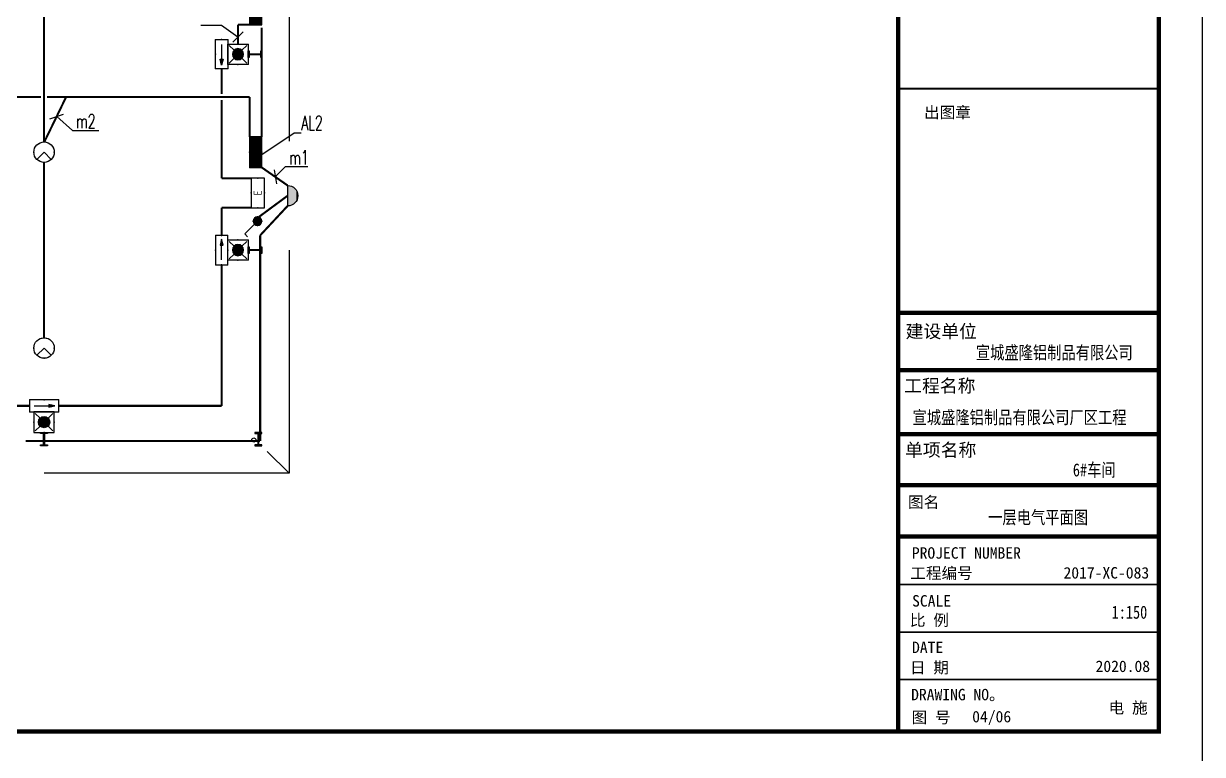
# Model space of a CAD drawing. Extents: x 921423 to 1291758, y 534425 to 1049953.
# Drawn here: x 1172514 to 1215829, y 716979 to 743847 of the extents above; entities that cross this region are included whole.
import ezdxf
from ezdxf.enums import TextEntityAlignment as Align

# ---------------------------------------------------------------- set-up
doc = ezdxf.new("R2010")
doc.units = 0
doc.header["$LTSCALE"] = 1000
doc.header["$MEASUREMENT"] = 0
doc.linetypes.add('DASH', pattern=[0.35, 0.25, -0.1])
for name, color, linetype in [('DIM-应急', 3, 'Continuous'), ('DIM-照明', 3, 'Continuous'), ('DIM-箱柜', 3, 'Continuous'), ('EQUIP-照明', 3, 'Continuous'), ('EQUIP-箱柜', 3, 'Continuous'), ('PUB_TITLE', 4, 'Continuous'), ('TEL_TEXT', 7, 'Continuous'), ('TEXT', 143, 'Continuous'), ('WIRE-应急', 2, 'DASH'), ('WIRE-照明', 1, 'Continuous'), ('刚柱', 2, 'Continuous'), ('卫浴', 7, 'Continuous'), ('图框', 7, 'Continuous'), ('散水', 32, 'Continuous')]:
    doc.layers.add(name, color=color, linetype=linetype)
doc.styles.add('-黑体', font='simhei.ttf', dxfattribs={"width": 0.8})
doc.styles.add('_TEL_ATTDEF', font='GBENOR', dxfattribs={"width": 0.8, "height": 3, "bigfont": 'GBCBIG'})
doc.styles.add('_TEL_DIM', font='SIMPLEX', dxfattribs={"width": 0.8, "height": 3.5, "bigfont": 'HZTXT'})
doc.styles.get("Standard").update_dxf_attribs({"font": 'gbenor.shx', "bigfont": 'gbcbig.shx'})
doc.styles.add('宋体', font='')
doc.styles.add('黑体', font='simhei.ttf')
doc.styles.get('宋体').set_extended_font_data('NSimSun')

# ---------------------------------------------------------------- blocks, each defined once
blk = doc.blocks.new('sdhfxdhnfdhx')
h = blk.add_hatch(color=256)
h.paths.add_polyline_path([(3050366, 936899), (3050616, 936899), (3050616, 936859), (3050366, 936859)])
h.paths.add_polyline_path([(3050511, 937319), (3050511, 936899), (3050471, 936899), (3050471, 937319)])
h.paths.add_polyline_path([(3050366, 937359), (3050616, 937359), (3050616, 937319), (3050366, 937319)])
for points in [[(3050366, 937359), (3050616, 937359), (3050616, 937319), (3050366, 937319)], [(3050511, 937319), (3050511, 936899), (3050471, 936899), (3050471, 937319)], [(3050366, 936899), (3050616, 936899), (3050616, 936859), (3050366, 936859)]]:
    blk.add_lwpolyline(points, close=True)
blk = doc.blocks.new('$equip$00002534')
for p, q in [((-0.72, 0.66), (-0.72, 0)), ((0.72, 0.66), (-0.72, 0.66)), ((0.72, 0), (0.72, 0.66)), ((-0.72, 0), (0.72, 0))]:
    blk.add_line(p, q)
at = {"const_width": 0.04}
blk.add_lwpolyline([(-0.72, 0.66), (-0.72, 0), (0.72, 0), (0.72, 0.66), (-0.72, 0.66), (-0.72, 0)], dxfattribs=at)
for p in [(0, 0.66), (-0.72, 0.33), (0, 0), (0.72, 0.33)]:
    blk.add_point(p)
at = {"color": 7, "style": '_TEL_DIM'}
blk.add_attdef('$TEXT$', text='', height=0.4, dxfattribs=at).set_placement((0, 0.33), align=Align.MIDDLE_CENTER)
at = {"color": 7, "style": '_TEL_DIM', "flags": 1}
blk.add_attdef('A', text='', height=0.00002, dxfattribs=at).set_placement((0, 0), align=Align.MIDDLE_CENTER)
blk = doc.blocks.new('$equip$00002831')
for q in [(-0.354, -0.354), (0.354, -0.354)]:
    blk.add_line((0, 0), q)
at = {"const_width": 0.04}
blk.add_lwpolyline([(0.5, 0, 1), (-0.5, 0, 1), (0.5, 0, -2.700563)], format="xyb", dxfattribs=at)
blk.add_circle((0, 0), 0.5)
for p in [(-0.5, 0), (0, 0.5), (0.5, 0), (0, -0.5)]:
    blk.add_point(p)
at = {"color": 7, "style": '_TEL_DIM', "flags": 1}
for tag in ['A', 'REMARK']:
    blk.add_attdef(tag, text='', height=0.00002, dxfattribs=at).set_placement((0, 0), align=Align.MIDDLE_CENTER)
blk = doc.blocks.new('$equip$00002604')
blk.add_hatch(color=256).paths.add_polyline_path([(0.275, 0.5, 1), (-0.274, 0.5, 1)])
for p, q in [((-0.429, 0.929), (-0.194, 0.694)), ((0.194, 0.694), (0.429, 0.929)), ((-0.429, 0.071), (-0.194, 0.306)), ((0.194, 0.306), (0.429, 0.071))]:
    blk.add_line(p, q)
at = {"const_width": 0.04}
blk.add_lwpolyline([(-0.5, 1), (-0.5, 0), (0.5, 0), (0.5, 1), (-0.5, 1), (-0.5, 0)], dxfattribs=at)
blk.add_lwpolyline([(-0.5, 1), (-0.5, 0), (0.5, 0), (0.5, 1)], close=True)
blk.add_circle((0, 0.5), 0.275)
for p in [(0, 1), (-0.5, 0.5), (0, 0), (0.5, 0.5)]:
    blk.add_point(p)
at = {"color": 7, "style": '_TEL_DIM', "flags": 1}
blk.add_attdef('A', text='', height=0.000025, dxfattribs=at).set_placement((0, 0), align=Align.MIDDLE_CENTER)
blk = doc.blocks.new('$equip$00002540')
blk.add_hatch(color=256).paths.add_polyline_path([(0.24, 0.372), (0.24, 0.228), (0.528, 0.3)])
for p, q in [((-0.72, 0.6), (-0.72, 0)), ((0.72, 0.6), (-0.72, 0.6)), ((0.72, 0), (0.72, 0.6)), ((-0.72, 0), (0.72, 0)), ((0.24, 0.372), (0.24, 0.228)), ((0.528, 0.3), (0.24, 0.372)), ((0.24, 0.228), (0.528, 0.3))]:
    blk.add_line(p, q)
at = {"color": 7}
blk.add_line((-0.48, 0.3), (0.48, 0.3), dxfattribs=at)
at = {"const_width": 0.04}
blk.add_lwpolyline([(-0.72, 0.6), (-0.72, 0), (0.72, 0), (0.72, 0.6), (-0.72, 0.6), (-0.72, 0)], dxfattribs=at)
for p in [(0, 0.6), (-0.72, 0.3), (0, 0), (0.72, 0.3)]:
    blk.add_point(p)
at = {"color": 7, "style": '_TEL_DIM', "flags": 1}
blk.add_attdef('A', text='', height=0.00002, dxfattribs=at).set_placement((0, 0), align=Align.MIDDLE_CENTER)
blk = doc.blocks.new('*X15')
at = {"color": 0}
for p, q in [((-250, 33), (-83, 200)), ((-250, 68), (-118, 200)), ((-250, 104), (-154, 200)), ((-250, 139), (-189, 200)), ((-250, 174), (-224, 200)), ((-247, 0), (-47, 200)), ((-212, 0), (-12, 200)), ((-177, 0), (23, 200)), ((-141, 0), (59, 200)), ((-106, 0), (94, 200)), ((-71, 0), (129, 200)), ((-35, 0), (165, 200)), ((0, 0), (200, 200)), ((35, 0), (235, 200)), ((71, 0), (250, 179)), ((106, 0), (250, 144)), ((141, 0), (250, 109)), ((177, 0), (250, 73)), ((212, 0), (250, 38)), ((247, 0), (250, 3))]:
    blk.add_line(p, q, dxfattribs=at)
blk = doc.blocks.new('$equip$00002943')
for p, q in [((-0.75, 0.6), (-0.75, 0)), ((0.75, 0.6), (-0.75, 0.6)), ((0.75, 0), (0.75, 0.6)), ((-0.75, 0), (0.75, 0))]:
    blk.add_line(p, q)
for points, const_width in [([(-0.75, 0.3), (0.75, 0.3)], 0.6), ([(-0.75, 0.6), (-0.75, 0), (0.75, 0), (0.75, 0.6), (-0.75, 0.6), (-0.75, 0)], 0.04)]:
    blk.add_lwpolyline(points, dxfattribs=dict(const_width=const_width))
for p in [(0, 0.6), (-0.75, 0.3), (0, 0), (0.75, 0.3)]:
    blk.add_point(p)
at = {"xscale": 0.00300000000061118, "yscale": 0.00300000000061118, "zscale": 0.00300000000061118}
blk.add_blockref('*X15', (0, 0), dxfattribs=at)
at = {"style": '_TEL_DIM', "flags": 1}
for tag in ['A', 'REMARK']:
    blk.add_attdef(tag, text='', height=0.00002, dxfattribs=at).set_placement((0, 0), align=Align.MIDDLE_CENTER)
blk = doc.blocks.new('$equip$00001168')
blk.add_line((-0.5, 0), (0.5, 0))
blk.add_arc((0, 0), 0.5, 180, 0)
for p in [(-0.5, 0), (0, 0), (0.5, 0), (0, -0.5)]:
    blk.add_point(p)
for points in [[(0.433, -0.25), (-0.433, -0.25), (0.5, 0), (-0.5, 0)], [(0.25, -0.433), (-0.25, -0.433), (0.433, -0.25), (-0.433, -0.25)], [(0, -0.5), (0, -0.5), (0.25, -0.433), (-0.25, -0.433)]]:
    blk.add_solid(points)
at = {"flags": 9}
blk.add_attdef('A', (0, 0), '', height=0.00002, dxfattribs=at)
blk = doc.blocks.new('$equip$00001962')
for p, q in [((0.147, 0.356), (0.625, 0.833)), ((0.625, 0.833), (0.766, 0.692))]:
    blk.add_line(p, q)
blk.add_circle((0, 0.208), 0.208)
for p in [(-0.208, 0.208), (0, 0.417), (0, 0), (0.208, 0.208)]:
    blk.add_point(p)
for points in [[(-0.18, 0.313), (0.18, 0.313), (-0.208, 0.208), (0.208, 0.208)], [(-0.18, 0.104), (0.18, 0.104), (-0.208, 0.208), (0.208, 0.208)], [(-0.104, 0.389), (0.104, 0.389), (-0.18, 0.313), (0.18, 0.313)], [(-0.104, 0.028), (0.104, 0.028), (-0.18, 0.104), (0.18, 0.104)], [(0, 0.417), (0, 0.417), (-0.104, 0.389), (0.104, 0.389)], [(0, 0), (0, 0), (-0.104, 0.028), (0.104, 0.028)]]:
    blk.add_solid(points)
at = {"layer": 'TEL_TEXT', "style": '_TEL_DIM', "flags": 1}
blk.add_attdef('A', text='', height=0.00002, dxfattribs=at).set_placement((0, 0), align=Align.MIDDLE_CENTER)
blk = doc.blocks.new('A$C31D40216')
at = {"layer": '图框', "color": 4}
for points, const_width in [([(74, 60000), (74, 0)], 148), ([(74, 14429), (9055, 14429)], 149), ([(74, 12453), (9058, 12453)], 149), ([(74, 10252), (9088, 10252)], 149), ([(74, 8496), (9088, 8496)], 149), ([(74, 6719), (9088, 6719)], 149), ([(74, 5071), (9088, 5071)], 60.5), ([(74, 3426), (9088, 3426)], 60.5), ([(74, 1793), (9088, 1793)], 60.5)]:
    blk.add_lwpolyline(points, dxfattribs=dict(at, const_width=const_width))
at = {"layer": '图框', "color": 0, "const_width": 75}
blk.add_lwpolyline([(74, 22160), (9088, 22160)], dxfattribs=at)
at = {"layer": 'TEXT', "color": 3, "style": '-黑体', "width": 0.8}
for s, height, p in [('宣城盛隆铝制品有限公司', 450.22, (2752, 12837)), ('宣城盛隆铝制品有限公司厂区工程', 450.22, (571, 10603)), ('6#车间', 450.2, (6092, 8794)), ('1:150', 450.2, (7429, 3890))]:
    blk.add_text(s, height=height, dxfattribs=at).set_placement(p)
at = {"layer": '图框', "color": 4}
for s, height, style, p in [('出图章', 394.4, '黑体', (967, 21139)), ('建设单位', 450, '黑体', (331, 13570)), ('工程名称', 450, '黑体', (282, 11692)), ('单项名称', 450, '黑体', (312, 9482)), ('图名', 394.4, '黑体', (415, 7709)), ('工程编号', 394.4, '黑体', (493, 5262)), ('2017-XC-083', 394.42, '宋体', (5770, 5275)), ('SCALE', 394.4, '黑体', (555, 4308)), ('比 例', 394.4, '黑体', (479, 3644)), ('DATE', 394.4, '黑体', (553, 2706)), ('日 期', 394.4, '黑体', (479, 2011)), ('2020.08', 394.4, '宋体', (6874, 2053)), ('DRAWING NO。', 394.42, '黑体', (522, 1078)), ('图 号', 394.4, '黑体', (535, 291))]:
    blk.add_text(s, height=height, dxfattribs=dict(at, style=style)).set_placement(p)
at = {"layer": '图框', "color": 0, "style": '黑体'}
blk.add_text('PROJECT NUMBER', height=394.42, dxfattribs=at).set_placement((546, 5959))
at = {"layer": '图框', "color": 3, "style": '宋体'}
blk.add_text('电 施', height=394.4, dxfattribs=at).set_placement((7323, 625))

msp = doc.modelspace()

# ---------------------------------------------------------------- linework, layer by layer
at = {"layer": 'DIM-应急'}
msp.add_line((1180577, 743538), (1180206, 743167), dxfattribs=at)
for points in [[(1179785, 743777), (1179026, 743777)], [(1180392, 743353), (1179785, 743777)]]:
    msp.add_lwpolyline(points, dxfattribs=at)
at = {"layer": 'DIM-照明'}
for p, q in [((1173485, 740350), (1173981, 740522)), ((1181716, 738469), (1181809, 737952))]:
    msp.add_line(p, q, dxfattribs=at)
for points in [[(1173733, 740436), (1174308, 739921)], [(1174308, 739921), (1175275, 739921)], [(1181763, 738210), (1182142, 738589)], [(1182142, 738589), (1182964, 738589)]]:
    msp.add_lwpolyline(points, dxfattribs=at)
at = {"layer": 'DIM-箱柜'}
for p, q in [((1181267, 739039), (1182452, 739826)), ((1182452, 739826), (1182715, 739826))]:
    msp.add_line(p, q, dxfattribs=at)
at = {"layer": 'PUB_TITLE'}
msp.add_lwpolyline([(1096949, 716219), (1215829, 716219), (1215829, 783419), (1096949, 783419)], close=True, dxfattribs=at)
at = {"layer": 'PUB_TITLE', "const_width": 160}
msp.add_lwpolyline([(1100949, 717819), (1214229, 717819), (1214229, 781819), (1100949, 781819)], close=True, dxfattribs=at)
at = {"layer": 'WIRE-应急', "linetype": 'DASH', "const_width": 75}
for points in [[(1180392, 743094), (1180392, 743804)], [(1180392, 743804), (1180817, 743804)], [(1179792, 741263), (1179792, 742179)], [(1179792, 738159), (1179792, 741038)], [(1179792, 738159), (1180872, 738159)], [(1179792, 736059), (1179792, 737079)], [(1179792, 737079), (1180872, 737079)], [(1179792, 729794), (1179792, 734979)], [(1165807, 729794), (1172727, 729794)], [(1173807, 729794), (1179792, 729794)]]:
    msp.add_lwpolyline(points, dxfattribs=at)
at = {"layer": 'WIRE-照明', "linetype": 'Continuous', "const_width": 75}
for points in [[(1173267, 739494), (1173267, 745894)], [(1181267, 739681), (1181267, 743692)], [(1165379, 741150), (1173154, 741150)], [(1173276, 739494), (1174079, 741150)], [(1173379, 741150), (1180817, 741150)], [(1180817, 741150), (1180817, 739681)], [(1173267, 732294), (1173267, 738744)], [(1181267, 738556), (1182217, 737894)], [(1182217, 737519), (1181149, 736730)], [(1181207, 736060), (1182217, 737144)], [(1181207, 728502), (1181207, 736060)], [(1172589, 728502), (1181207, 728502)]]:
    msp.add_lwpolyline(points, dxfattribs=at)
at = {"layer": '卫浴', "color": 8}
msp.add_circle((1180975, 728539), 75, dxfattribs=at)
at = {"layer": '散水', "color": 8}
msp.add_line((1182267, 727319), (1181467, 728119), dxfattribs=at)
for points in [[(1182267, 760119), (1182267, 739519)], [(1182267, 735519), (1182267, 727319), (1173267, 727319)]]:
    msp.add_lwpolyline(points, dxfattribs=at)

# ---------------------------------------------------------------- block references
at = {"xscale": 1.066666666666667, "yscale": 1.066666666666667, "zscale": 1.066666666666667}
msp.add_blockref('A$C31D40216', (1204570, 717819), dxfattribs=at)
at = {"layer": 'EQUIP-照明', "yscale": 750, "zscale": 750}
for name, p, xscale, rotation in [('$equip$00002540', (1180017, 742719), -750, 90), ('$equip$00002604', (1180767, 742719), -750, 90), ('$equip$00001168', (1182217, 737519), -750, 90), ('$equip$00001962', (1181267, 736584), -750, 90), ('$equip$00002540', (1180017, 735519), 750, 90.00000000000001), ('$equip$00002604', (1180767, 735519), -750, 90)]:
    msp.add_blockref(name, p, dxfattribs=dict(at, xscale=xscale, rotation=rotation))
at = {"layer": 'EQUIP-照明', "xscale": 750, "yscale": 750, "zscale": 750}
for name, p in [('$equip$00002831', (1173267, 739119)), ('$equip$00002831', (1173267, 731919)), ('$equip$00002540', (1173267, 729569)), ('$equip$00002604', (1173267, 728819))]:
    msp.add_blockref(name, p, dxfattribs=at)
at = {"layer": 'EQUIP-照明'}
ref = msp.add_blockref('$equip$00002534', (1181367, 737619), dxfattribs=dict(at, xscale=750, yscale=750, zscale=750, rotation=90))
ref.add_attrib('$TEXT$', 'E', dxfattribs={"layer": '0', "color": 7, "height": 300, "rotation": 90, "style": '_TEL_ATTDEF'}).set_placement((1181119, 737619), align=Align.MIDDLE_CENTER)
at = {"layer": 'EQUIP-箱柜', "xscale": 750, "yscale": 750, "zscale": 750, "rotation": 90}
for p in [(1181267, 744367), (1181267, 739119)]:
    msp.add_blockref('$equip$00002943', p, dxfattribs=at)
at = {"layer": '刚柱', "color": 8, "rotation": 90}
for p in [(2118126, -2307772), (2118126, -2314972)]:
    msp.add_blockref('sdhfxdhnfdhx', p, dxfattribs=at)
at = {"layer": '刚柱', "color": 8}
msp.add_blockref('sdhfxdhnfdhx', (-1877224, -208541), dxfattribs=at)
at = {"layer": '刚柱', "color": 8, "xscale": -1}
msp.add_blockref('sdhfxdhnfdhx', (4231632, -208541), dxfattribs=at)

# ---------------------------------------------------------------- texts
at = {"layer": 'DIM-照明', "color": 7, "style": '_TEL_DIM', "width": 0.64}
for s, p in [('m2', (1174439, 739996)), ('m1', (1182273, 738664))]:
    msp.add_text(s, height=525, dxfattribs=at).set_placement(p)
at = {"layer": 'DIM-箱柜', "color": 7, "style": '_TEL_DIM', "width": 0.64}
msp.add_text('AL2', height=525, dxfattribs=at).set_placement((1182715, 739931))
at = {"layer": 'TEXT', "color": 3, "style": '-黑体', "width": 0.8}
msp.add_text('一层电气平面图', height=480.2, dxfattribs=at).set_placement((1207958, 725456))
at = {"layer": '图框', "color": 3, "style": '宋体'}
msp.add_text('04/06', height=420.7, dxfattribs=at).set_placement((1207370, 718158))

doc.saveas('drawing.dxf')
